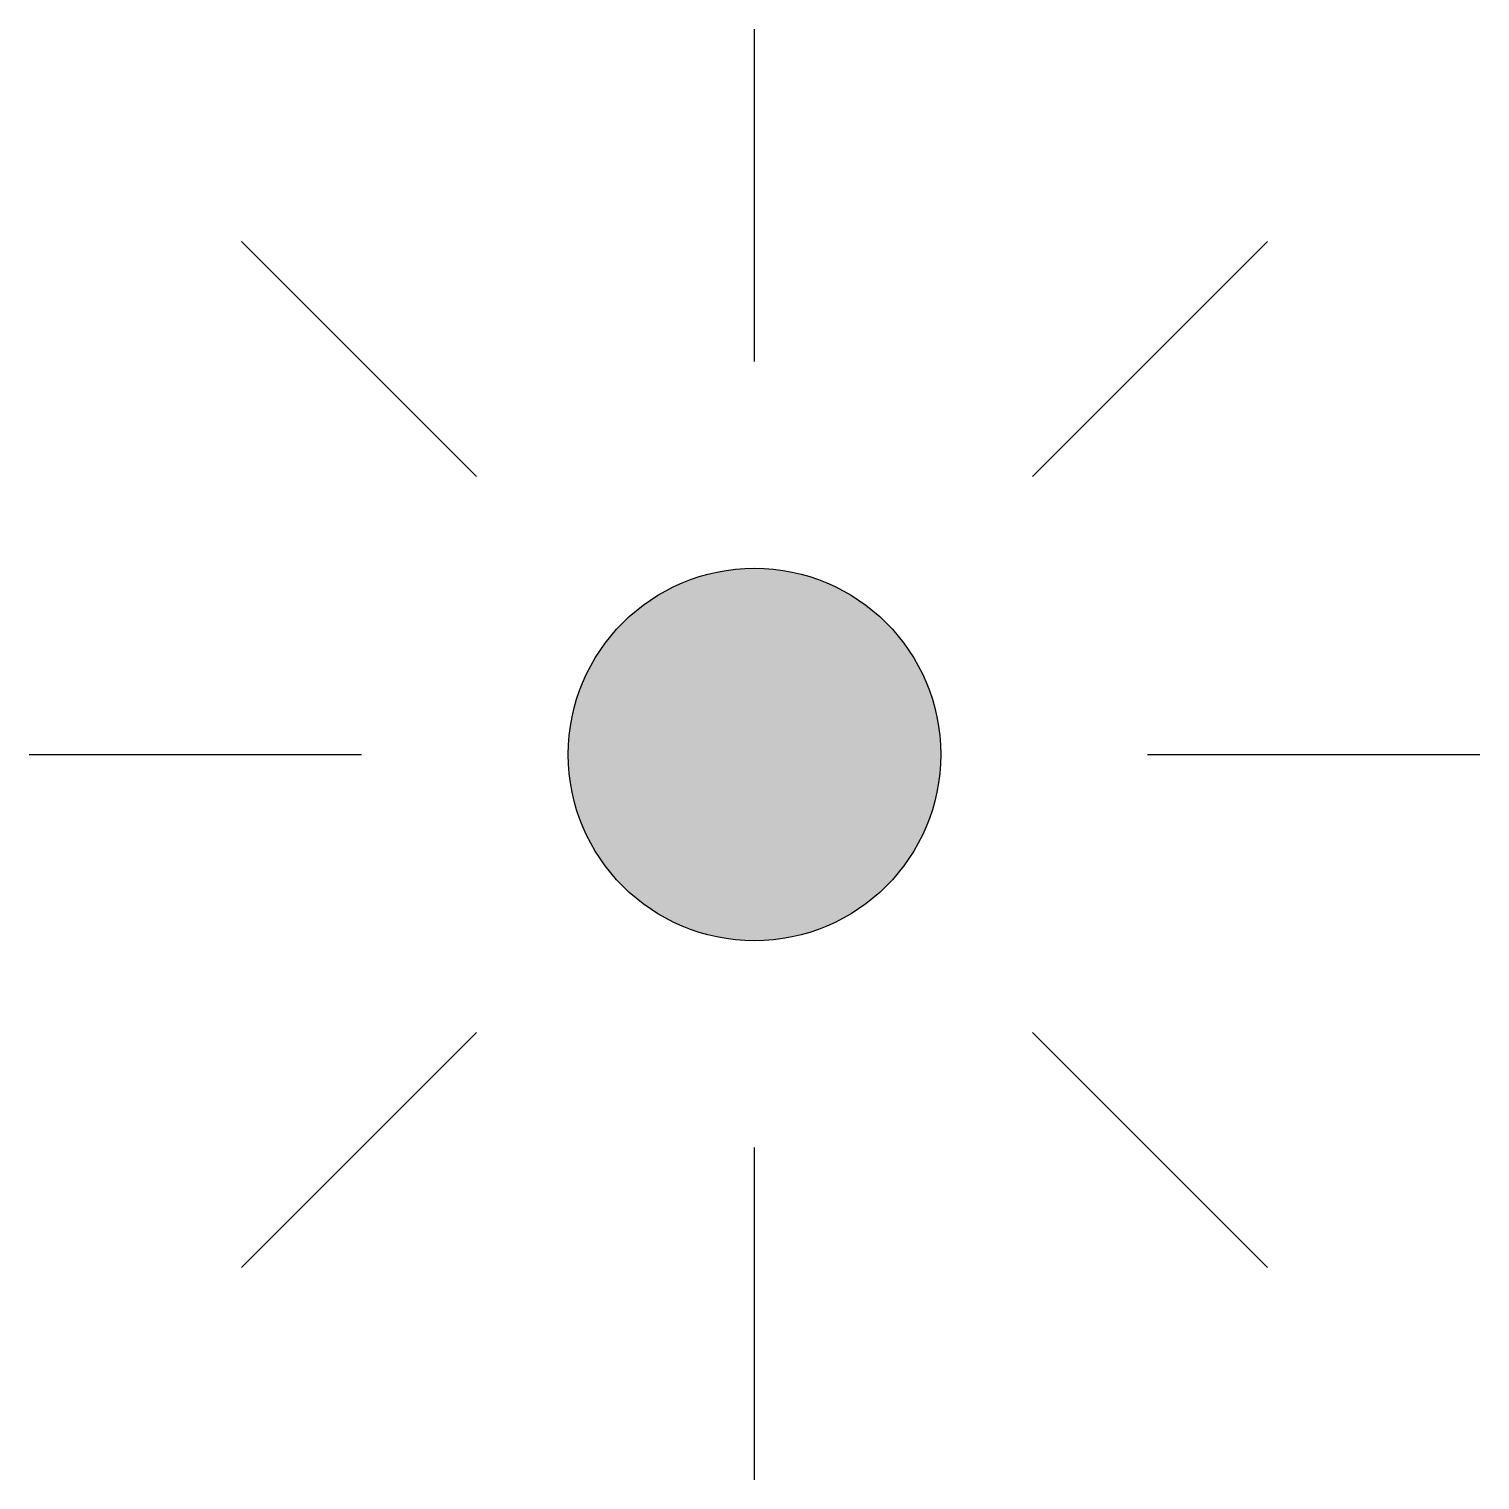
# Model space of a CAD drawing. Extents: x -0.6 to 0.6, y -0.6 to 0.6.
import ezdxf

# ---------------------------------------------------------------- set-up
doc = ezdxf.new("R2010")
doc.units = 0
doc.header["$LTSCALE"] = 0.2

msp = doc.modelspace()

# ---------------------------------------------------------------- hatches: boundary and pattern name
h = msp.add_hatch(color=256)
edge = h.paths.add_edge_path()
edge.add_arc((0, 0), 0.154, 0, 360)

# ---------------------------------------------------------------- linework, layer by layer
for p, q in [((0, 0.325), (0, 0.6)), ((-0.4243, 0.4243), (-0.2298, 0.2298)), ((0.2298, 0.2298), (0.4243, 0.4243)), ((-0.6, 0), (-0.325, 0)), ((0.325, 0), (0.6, 0)), ((-0.4243, -0.4243), (-0.2298, -0.2298)), ((0.2298, -0.2298), (0.4243, -0.4243)), ((0, -0.6), (0, -0.325))]:
    msp.add_line(p, q)
msp.add_circle((0, 0), 0.154)

doc.saveas('drawing.dxf')
